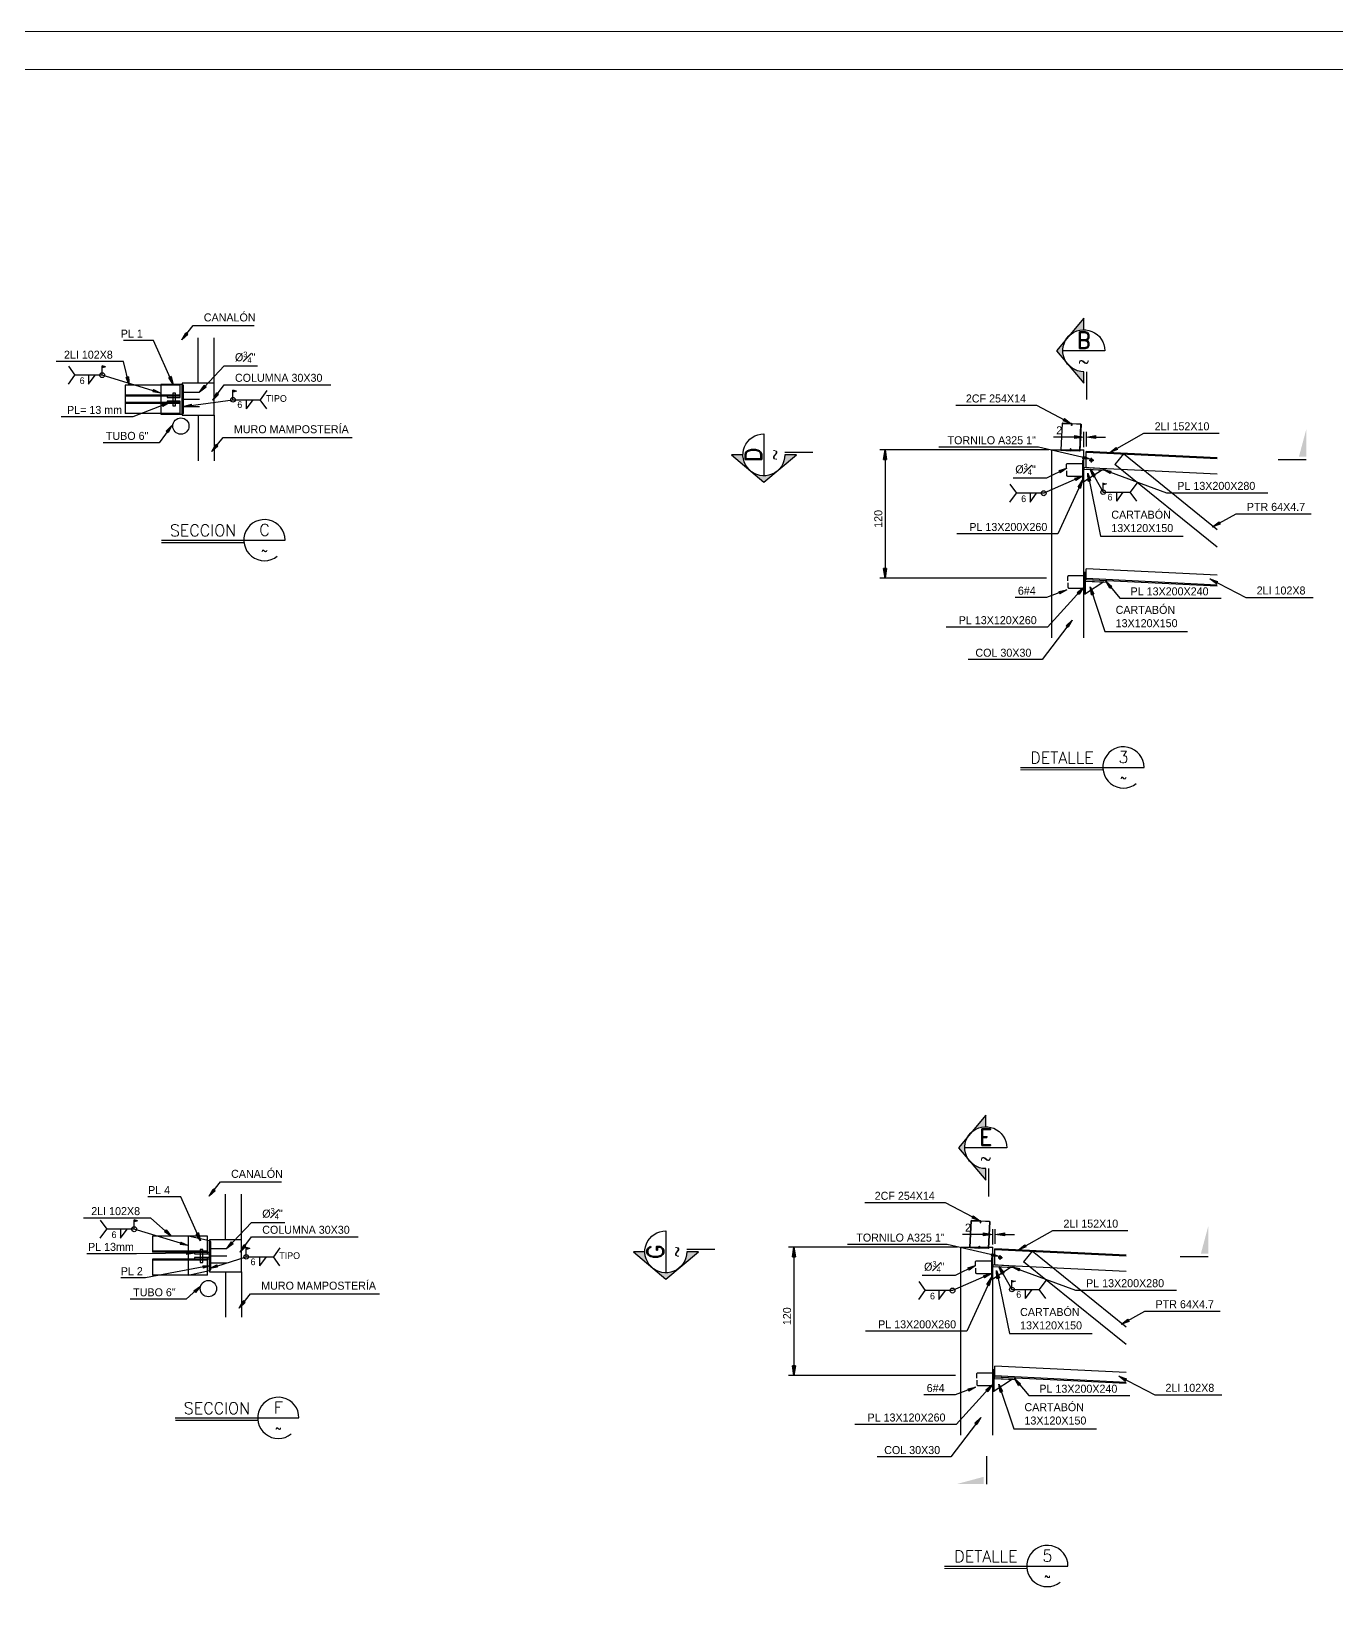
# Model space of a CAD drawing. Header units: millimetres. Extents: x 0 to 11971, y -30495 to 57.
# Drawn here: x 317.5 to 341.95, y 27.79 to 57.38 of the extents above; entities that cross this region are included whole.
import ezdxf
from ezdxf.enums import TextEntityAlignment as Align

# ---------------------------------------------------------------- set-up
doc = ezdxf.new("R2010")
doc.units = ezdxf.units.MM
doc.linetypes.add('HIDDEN', pattern=[9.525, 6.35, -3.175])
for name, color, linetype in [('3', 4, 'Continuous'), ('6', 7, 'Continuous'), ('ACERO', 5, 'Continuous'), ('C', 11, 'Continuous'), ('lo', 2, 'HIDDEN'), ('Muro', 242, 'Continuous'), ('t', 7, 'Continuous'), ('TG', 7, 'Continuous')]:
    doc.layers.add(name, color=color, linetype=linetype)
doc.styles.add('LEROY', font='stylu.ttf')
doc.styles.add('RMD', font='romand.shx')
doc.styles.add('RMS', font='ROMANS.shx')
doc.dimstyles.new('LEROY', dxfattribs={"dimtxt": 0.15, "dimasz": 0.18, "dimexe": 0.1, "dimexo": 0.1, "dimgap": 0.05, "dimtad": 1, "dimdec": 0, "dimlfac": 100, "dimzin": 0, "dimdsep": 46, "dimtxsty": 'LEROY', "dimblk1": 'FLECHA', "dimblk2": 'FLECHA', "dimsah": 1, "dimcen": 0.2, "dimclrd": 256, "dimclre": 256, "dimclrt": 5, "dimadec": 0, "dimazin": 0, "dimtfac": 0.5, "dimtdec": 0, "dimtix": 1, "dimtofl": 0, "dimtmove": 0, "dimatfit": 3, "dimldrblk": 'FLECHA', "dimfxl": 1, "dimtolj": 1, "dimtzin": 0, "dimarcsym": 0})
doc.dimstyles.new('LEROY_CONC', dxfattribs={"dimtxt": 0.15, "dimasz": 0.15, "dimexe": 0.08, "dimexo": 0.08, "dimgap": 0.05, "dimtad": 1, "dimdec": 0, "dimlfac": 20, "dimzin": 0, "dimdsep": 46, "dimtxsty": 'LEROY', "dimblk1": 'FLECHA', "dimblk2": 'FLECHA', "dimsah": 1, "dimcen": 0.2, "dimclrd": 256, "dimclre": 256, "dimclrt": 5, "dimadec": 0, "dimazin": 0, "dimtfac": 0.5, "dimtdec": 0, "dimtix": 1, "dimtofl": 0, "dimtmove": 0, "dimatfit": 3, "dimldrblk": 'FLECHA', "dimfxl": 1, "dimtolj": 1, "dimtzin": 0, "dimarcsym": 0})

# ---------------------------------------------------------------- blocks, each defined once
blk = doc.blocks.new('FLECHA')
at = {"linetype": 'Continuous'}
blk.add_hatch(color=5, dxfattribs=at).paths.add_polyline_path([(0, 0), (-1, 0.16), (-1, -0.16)])
at = {"color": 5, "linetype": 'Continuous'}
blk.add_line((-1, 0.16), (-1, -0.16), dxfattribs=at)
blk.add_lwpolyline([(-1, 0.16), (0, 0), (-1, -0.16)], dxfattribs=at)
blk = doc.blocks.new('*D65')
at = {"layer": 'C', "lineweight": -2, "transparency": 16777216}
for p, q in [((334.846, 34.599), (331.681, 34.599)), ((331.781, 34.419), (331.781, 32.378)), ((334.807, 32.198), (331.681, 32.198))]:
    blk.add_line(p, q, dxfattribs=at)
at = {"layer": 'Defpoints', "color": 0, "transparency": 16777216}
for p in [(334.946, 34.599), (331.781, 32.198), (334.907, 32.198)]:
    blk.add_point(p, dxfattribs=at)
at = {"layer": 'C', "lineweight": -2, "transparency": 16777216, "xscale": 0.18, "yscale": 0.18, "zscale": 0.18}
for p, rotation in [((331.781, 34.599), 90), ((331.781, 32.198), 270)]:
    blk.add_blockref('FLECHA', p, dxfattribs=dict(at, rotation=rotation))
at = {"layer": 'C', "color": 5, "transparency": 16777216, "insert": (331.654, 33.306), "char_height": 0.15, "attachment_point": 5, "rotation": 90, "style": 'LEROY'}
blk.add_mtext('\\A1;120', dxfattribs=at)
blk = doc.blocks.new('*D66')
at = {"layer": 'C', "lineweight": -2, "transparency": 16777216}
for p, q in [((335.507, 34.651), (335.507, 34.941)), ((335.551, 34.661), (335.551, 34.941)), ((335.327, 34.841), (334.938, 34.841)), ((335.731, 34.841), (335.911, 34.841))]:
    blk.add_line(p, q, dxfattribs=at)
at = {"layer": 'Defpoints', "color": 0, "transparency": 16777216}
for p in [(335.507, 34.841), (335.507, 34.551), (335.551, 34.561)]:
    blk.add_point(p, dxfattribs=at)
at = {"layer": 'C', "lineweight": -2, "transparency": 16777216, "xscale": 0.18, "yscale": 0.18, "zscale": 0.18}
blk.add_blockref('FLECHA', (335.507, 34.841), dxfattribs=at)
at = {"layer": 'C', "lineweight": -2, "transparency": 16777216, "xscale": 0.18, "yscale": 0.18, "zscale": 0.18, "rotation": 180.0000000000008}
blk.add_blockref('FLECHA', (335.551, 34.841), dxfattribs=at)
at = {"layer": 'C', "color": 5, "transparency": 16777216, "insert": (335.043, 34.967), "char_height": 0.15, "attachment_point": 5, "style": 'LEROY'}
blk.add_mtext('\\A1;2', dxfattribs=at)
blk = doc.blocks.new('SECCION')
at = {"layer": 'TG'}
blk.add_line((-14.29, -3.33), (28.19, -3.33), dxfattribs=at)
at = {"layer": 'TG', "const_width": 0.417}
blk.add_lwpolyline([(-14.29, -4.17), (14.07, -4.17)], dxfattribs=at)
at = {"layer": 'TG', "color": 2}
blk.add_arc((21.11, -3.33), 7.08, 0, 308.5235, dxfattribs=at)
at = {"layer": 'TG', "style": 'RMD'}
for tag, p in [('SECCION', (0, 0)), ('SECC', (21.11, 0.21))]:
    blk.add_attdef(tag, text='', height=4, dxfattribs=at).set_placement(p, align=Align.MIDDLE)
at = {"layer": 'TG', "color": 2, "style": 'RMD'}
blk.add_attdef('RF', text='', height=2, dxfattribs=at).set_placement((21.11, -6.88), align=Align.MIDDLE)
blk = doc.blocks.new('*D128')
at = {"layer": 'C', "lineweight": -2, "transparency": 16777216}
for p, q in [((336.555, 49.543), (333.39, 49.543)), ((333.49, 49.363), (333.49, 47.322)), ((336.516, 47.142), (333.39, 47.142))]:
    blk.add_line(p, q, dxfattribs=at)
at = {"layer": 'Defpoints', "color": 0, "transparency": 16777216}
for p in [(336.655, 49.543), (333.49, 47.142), (336.616, 47.142)]:
    blk.add_point(p, dxfattribs=at)
at = {"layer": 'C', "lineweight": -2, "transparency": 16777216, "xscale": 0.18, "yscale": 0.18, "zscale": 0.18}
for p, rotation in [((333.49, 49.543), 90), ((333.49, 47.142), 270)]:
    blk.add_blockref('FLECHA', p, dxfattribs=dict(at, rotation=rotation))
at = {"layer": 'C', "color": 5, "transparency": 16777216, "insert": (333.363, 48.25), "char_height": 0.15, "attachment_point": 5, "rotation": 90, "style": 'LEROY'}
blk.add_mtext('\\A1;120', dxfattribs=at)
blk = doc.blocks.new('*D129')
at = {"layer": 'C', "lineweight": -2, "transparency": 16777216}
for p, q in [((337.036, 49.785), (336.647, 49.785)), ((337.216, 49.595), (337.216, 49.885)), ((337.26, 49.605), (337.26, 49.885)), ((337.44, 49.785), (337.62, 49.785))]:
    blk.add_line(p, q, dxfattribs=at)
at = {"layer": 'Defpoints', "color": 0, "transparency": 16777216}
for p in [(337.216, 49.785), (337.216, 49.495), (337.26, 49.505)]:
    blk.add_point(p, dxfattribs=at)
at = {"layer": 'C', "lineweight": -2, "transparency": 16777216, "xscale": 0.18, "yscale": 0.18, "zscale": 0.18}
blk.add_blockref('FLECHA', (337.216, 49.785), dxfattribs=at)
at = {"layer": 'C', "lineweight": -2, "transparency": 16777216, "xscale": 0.18, "yscale": 0.18, "zscale": 0.18, "rotation": 180.0000000000008}
blk.add_blockref('FLECHA', (337.26, 49.785), dxfattribs=at)
at = {"layer": 'C', "color": 5, "transparency": 16777216, "insert": (336.752, 49.911), "char_height": 0.15, "attachment_point": 5, "style": 'LEROY'}
blk.add_mtext('\\A1;2', dxfattribs=at)
blk = doc.blocks.new('SVI')
at = {"layer": 't'}
h = blk.add_hatch(color=256, dxfattribs=at)
h.paths.add_polyline_path([(0, 4.56), (-2.65, 1.4, -0.198912), (0, 2.5)])
h.paths.add_polyline_path([(-3.07, 0.9), (-4.88, -1.25), (-3.07, -3.4, -0.315299)])
h.paths.add_polyline_path([(0, -7.06), (0, -5, -0.198912), (-2.65, -3.9)])
blk.add_line((0.5, -5), (0.5, -10), dxfattribs=at)
blk.add_lwpolyline([(0, 2.5), (0, 4.56), (-4.88, -1.25), (0, -7.06), (0, -5, -2.414214), (3.75, -1.25), (-3.75, -1.25)], format="xyb", dxfattribs=at)
at = {"layer": 'C', "style": 'RMS'}
blk.add_attdef('~', text='', height=2, dxfattribs=at).set_placement((0, -3.12), align=Align.MIDDLE_CENTER)
at = {"layer": 't', "style": 'RMD'}
blk.add_attdef('A', text='', height=3, dxfattribs=at).set_placement((0, 0.63), align=Align.MIDDLE_CENTER)
blk = doc.blocks.new('COLA')
at = {"layer": 't'}
blk.add_line((0, 5), (0, 0), dxfattribs=at)
blk.add_solid([(0.5, 0), (0.5, 1.31), (5.38, 0)], dxfattribs=at)

msp = doc.modelspace()

# ---------------------------------------------------------------- hatches: boundary and pattern name
at = {"layer": 'C'}
h = msp.add_hatch(color=256, dxfattribs=at)
h.dxf.hatch_style = 1
h.paths.add_polyline_path([(318.8208, 51.0843), (318.886, 51.1026), (318.8208, 51.121)])
h = msp.add_hatch(color=256, dxfattribs=at)
h.dxf.hatch_style = 1
h.paths.add_polyline_path([(321.2721, 50.6237), (321.3373, 50.642), (321.2721, 50.6603)])
h = msp.add_hatch(color=256, dxfattribs=at)
h.dxf.hatch_style = 1
h.paths.add_polyline_path([(337.6399, 48.9092), (337.5747, 48.9276), (337.5747, 48.8909)])
h = msp.add_hatch(color=256, dxfattribs=at)
h.dxf.hatch_style = 1
h.paths.add_polyline_path([(319.4185, 35.0777), (319.4837, 35.096), (319.4185, 35.1144)])
h = msp.add_hatch(color=256, dxfattribs=at)
h.dxf.hatch_style = 1
h.paths.add_polyline_path([(321.5856, 34.5769), (321.5204, 34.5952), (321.5204, 34.5586)])
h = msp.add_hatch(color=256, dxfattribs=at)
h.dxf.hatch_style = 1
h.paths.add_polyline_path([(335.931, 33.9652), (335.8658, 33.9835), (335.8658, 33.9469)])

# ---------------------------------------------------------------- linework, layer by layer
at = {"layer": '3'}
for centre in [(320.2954, 49.9898), (320.812, 33.8241)]:
    msp.add_circle(centre, 0.1524, dxfattribs=at)
at = {"layer": '6', "lineweight": 0}
for points in [[(295.5884, 57.3838), (380.9483, 57.3838), (380.9483, 0), (295.5884, 0)], [(296.2978, 56.6745), (380.2389, 56.6745), (380.2389, 0.7093), (296.2978, 0.7093)]]:
    msp.add_lwpolyline(points, close=True, dxfattribs=at)
at = {"layer": 'ACERO'}
for p, q in [((320.9212, 50.7915), (320.9212, 51.6443)), ((320.2812, 50.7555), (319.2512, 50.7555)), ((319.2512, 50.7555), (319.2512, 50.2275)), ((320.2812, 50.5255), (320.2812, 50.7555)), ((320.2812, 50.5675), (319.2512, 50.5675)), ((320.2812, 50.5515), (319.2512, 50.5515)), ((320.2812, 50.4315), (319.2512, 50.4315)), ((320.2812, 50.4155), (319.2512, 50.4155)), ((320.2812, 50.2275), (320.2812, 50.4575)), ((320.2812, 50.2275), (319.2512, 50.2275)), ((320.9212, 50.1915), (320.9212, 49.3388)), ((339.7121, 49.3923), (337.2558, 49.5134)), ((337.2558, 49.2091), (337.2558, 49.5134)), ((339.7121, 49.3763), (337.2558, 49.4974)), ((337.9539, 49.467), (337.7944, 49.2693)), ((339.7121, 48.0483), (337.9539, 49.467)), ((339.7121, 49.088), (337.2558, 49.2091)), ((339.7121, 47.7219), (337.7944, 49.2693)), ((339.7121, 47.1937), (337.2558, 47.3148)), ((337.2558, 47.1105), (337.2558, 47.3148)), ((339.7121, 47.0095), (337.2558, 47.1305)), ((339.7121, 46.9894), (337.2558, 47.1105)), ((321.4325, 34.7403), (321.4325, 35.5931)), ((320.7925, 34.8078), (319.7625, 34.8078)), ((319.7625, 34.8078), (319.7625, 34.5038)), ((320.7925, 34.4743), (320.7925, 34.8078)), ((320.7925, 34.5229), (319.7625, 34.5229)), ((320.7925, 34.5038), (319.7625, 34.5038)), ((320.7925, 34.3768), (319.7625, 34.3768)), ((319.7625, 34.3768), (319.7625, 34.0728)), ((320.7925, 34.3578), (319.7625, 34.3578)), ((320.7925, 34.0728), (320.7925, 34.4063)), ((338.0032, 34.4483), (335.547, 34.5694)), ((335.547, 34.265), (335.547, 34.5694)), ((338.0032, 34.4323), (335.547, 34.5534)), ((336.2451, 34.523), (336.0856, 34.3253)), ((338.0032, 33.1043), (336.2451, 34.523)), ((320.7925, 34.0728), (319.7625, 34.0728)), ((321.4325, 34.1403), (321.4325, 33.2875)), ((338.0032, 34.144), (335.547, 34.265)), ((338.0032, 32.7779), (336.0856, 34.3253)), ((338.0032, 32.2497), (335.547, 32.3707)), ((335.547, 32.1665), (335.547, 32.3707)), ((338.0032, 32.0654), (335.547, 32.1865)), ((338.0032, 32.0454), (335.547, 32.1665))]:
    msp.add_line(p, q, dxfattribs=at)
at = {"layer": 'ACERO', "color": 2}
for p, q in [((320.3472, 50.624), (320.6472, 50.624)), ((320.3472, 50.4915), (320.6472, 50.4915)), ((320.3472, 50.3591), (320.6472, 50.3591)), ((337.3157, 49.351), (337.3988, 49.351)), ((337.3572, 49.3095), (337.3572, 49.3926)), ((320.8585, 34.5728), (321.1585, 34.5728)), ((320.8585, 34.4403), (321.1585, 34.4403)), ((335.6068, 34.407), (335.6899, 34.407)), ((335.6484, 34.3655), (335.6484, 34.4486)), ((320.8585, 34.3079), (321.1585, 34.3079))]:
    msp.add_line(p, q, dxfattribs=at)
at = {"layer": 'ACERO', "color": 3}
for points in [[(319.9212, 50.2115), (320.3212, 50.2115), (320.3212, 50.7715), (319.9212, 50.7715)], [(320.3212, 50.2275), (320.3472, 50.2275), (320.3472, 50.7555), (320.3212, 50.7555)], [(320.0412, 50.5255), (320.2812, 50.5255), (320.2812, 50.5515), (320.0412, 50.5515)], [(320.0412, 50.4315), (320.2812, 50.4315), (320.2812, 50.4575), (320.0412, 50.4575)], [(337.1898, 48.945), (337.2158, 48.945), (337.2158, 49.345), (337.1898, 49.345)], [(337.2145, 49.1851), (337.6141, 49.1654), (337.6153, 49.1913), (337.2158, 49.211)], [(337.2158, 46.8452), (337.2418, 46.8452), (337.2418, 47.2452), (337.2158, 47.2452)], [(337.2405, 47.0852), (337.6401, 47.0655), (337.6413, 47.0915), (337.2418, 47.1112)], [(320.4325, 34.0728), (320.8325, 34.1603), (320.8325, 34.7203), (320.4325, 34.8078)], [(320.8325, 34.1763), (320.8585, 34.1763), (320.8585, 34.7043), (320.8325, 34.7043)], [(320.5525, 34.4743), (320.8325, 34.4743), (320.8325, 34.5003), (320.5525, 34.5003)], [(320.5525, 34.3803), (320.8325, 34.3803), (320.8325, 34.4063), (320.5525, 34.4063)], [(335.481, 34.001), (335.507, 34.001), (335.507, 34.401), (335.481, 34.401)], [(335.5057, 34.241), (335.9052, 34.2213), (335.9065, 34.2473), (335.507, 34.267)], [(335.507, 31.9011), (335.533, 31.9011), (335.533, 32.3011), (335.507, 32.3011)], [(335.5317, 32.1412), (335.9312, 32.1215), (335.9325, 32.1475), (335.533, 32.1672)]]:
    msp.add_lwpolyline(points, close=True, dxfattribs=at)
at = {"layer": 'ACERO', "color": 6}
for points in [[(320.1439, 50.3662), (320.1939, 50.3662), (320.1939, 50.6062), (320.1439, 50.6062)], [(320.6552, 34.315), (320.7052, 34.315), (320.7052, 34.555), (320.6552, 34.555)]]:
    msp.add_lwpolyline(points, close=True, dxfattribs=at)
at = {"layer": 'ACERO', "color": 2}
for points in [[(336.8898, 49.1905), (336.8898, 49.2705, -0.4142136), (336.9098, 49.2905), (337.1898, 49.2905)], [(336.8898, 49.1528), (336.8898, 49.0728, 0.4142136), (336.9098, 49.0528), (337.1898, 49.0528)], [(336.9158, 47.0907), (336.9158, 47.1707, -0.4142136), (336.9358, 47.1907), (337.2158, 47.1907)], [(336.9158, 47.053), (336.9158, 46.973, 0.4142136), (336.9358, 46.953), (337.2158, 46.953)], [(335.181, 34.2465), (335.181, 34.3265, -0.4142136), (335.201, 34.3465), (335.481, 34.3465)], [(335.181, 34.2088), (335.181, 34.1288, 0.4142136), (335.201, 34.1088), (335.481, 34.1088)], [(335.207, 32.1467), (335.207, 32.2267, -0.4142136), (335.227, 32.2467), (335.507, 32.2467)], [(335.207, 32.109), (335.207, 32.029, 0.4142136), (335.227, 32.009), (335.507, 32.009)]]:
    msp.add_lwpolyline(points, format="xyb", dxfattribs=at)
at = {"layer": 'ACERO', "color": 3}
for points in [[(337.2158, 49.1849), (337.5603, 49.168), (337.2158, 48.945), (337.2158, 49.185)], [(337.2418, 47.0851), (337.5863, 47.0682), (337.2418, 46.8452), (337.2418, 47.0852)], [(335.507, 34.2409), (335.8515, 34.224), (335.507, 34.001), (335.507, 34.241)], [(335.533, 32.1411), (335.8775, 32.1242), (335.533, 31.9011), (335.533, 32.1411)]]:
    msp.add_lwpolyline(points, dxfattribs=at)
at = {"layer": 'ACERO'}
for centre in [(337.3572, 49.351), (335.6484, 34.407)]:
    msp.add_circle(centre, 0.025, dxfattribs=at)
at = {"layer": 'C'}
for p, q in [((318.1888, 51.1146), (318.3119, 50.9441)), ((318.1888, 50.7737), (318.3119, 50.9441)), ((318.5663, 50.9441), (318.5663, 50.7737)), ((318.5663, 50.7737), (318.6894, 50.9441)), ((318.8208, 50.9441), (318.8208, 51.121)), ((318.886, 51.1026), (318.8208, 51.121)), ((318.886, 51.1026), (318.8208, 51.0843)), ((321.2721, 50.4835), (321.2721, 50.6603)), ((321.3373, 50.642), (321.2721, 50.6603)), ((321.3373, 50.642), (321.2721, 50.6237)), ((321.9041, 50.6539), (321.781, 50.4835)), ((321.5266, 50.313), (321.5266, 50.4835)), ((321.5266, 50.313), (321.6497, 50.4835)), ((321.9041, 50.313), (321.781, 50.4835)), ((335.8287, 48.9021), (335.9518, 48.7316)), ((337.5747, 48.7507), (337.5747, 48.9276)), ((337.6399, 48.9092), (337.5747, 48.8909)), ((338.2069, 48.9211), (338.0838, 48.7507)), ((335.8287, 48.5612), (335.9518, 48.7316)), ((336.2063, 48.7316), (336.2063, 48.5612)), ((336.2063, 48.5612), (336.3294, 48.7316)), ((337.8294, 48.5802), (337.8294, 48.7507)), ((337.8294, 48.5802), (337.9525, 48.7507)), ((338.2069, 48.5802), (338.0838, 48.7507)), ((318.7865, 35.108), (318.9096, 34.9375)), ((318.7865, 34.7671), (318.9096, 34.9375)), ((319.1641, 34.9375), (319.1641, 34.7671)), ((319.1641, 34.7671), (319.2872, 34.9375)), ((319.4185, 34.9375), (319.4185, 35.1144)), ((319.4837, 35.096), (319.4185, 35.1144)), ((319.4837, 35.096), (319.4185, 35.0777)), ((321.5204, 34.4184), (321.5204, 34.5952)), ((321.5856, 34.5769), (321.5204, 34.5952)), ((321.5856, 34.5769), (321.5204, 34.5586)), ((321.7748, 34.2479), (321.7748, 34.4184)), ((321.7748, 34.2479), (321.898, 34.4184)), ((322.1524, 34.5888), (322.0293, 34.4184)), ((322.1524, 34.2479), (322.0293, 34.4184)), ((334.1198, 33.958), (334.243, 33.7876)), ((334.1198, 33.6171), (334.243, 33.7876)), ((334.4974, 33.7876), (334.4974, 33.6171)), ((334.4974, 33.6171), (334.6205, 33.7876)), ((335.8658, 33.8067), (335.8658, 33.9835)), ((335.931, 33.9652), (335.8658, 33.9469)), ((336.1205, 33.6362), (336.1205, 33.8066)), ((336.1205, 33.6362), (336.2436, 33.8066)), ((336.4981, 33.9771), (336.3749, 33.8066)), ((336.4981, 33.6362), (336.3749, 33.8066))]:
    msp.add_line(p, q, dxfattribs=at)
for centre, radius in [((318.8208, 50.9441), 0.0468), ((321.2721, 50.4835), 0.0426), ((336.4607, 48.7316), 0.0468), ((337.5749, 48.7507), 0.0426), ((319.4185, 34.9375), 0.0468), ((321.5204, 34.4184), 0.0426), ((334.7518, 33.7876), 0.0468), ((335.8661, 33.8066), 0.0426)]:
    msp.add_circle(centre, radius, dxfattribs=at)
at = {"layer": 'Muro'}
for p, q in [((320.6212, 50.7915), (320.6212, 51.6443)), ((320.6212, 50.1915), (320.6212, 49.3388)), ((336.6158, 46.0241), (336.6158, 49.543)), ((336.6158, 49.543), (337.2158, 49.543)), ((337.2158, 46.0241), (337.2158, 49.543)), ((321.1325, 34.7403), (321.1325, 35.5931)), ((334.907, 31.0801), (334.907, 34.599)), ((334.907, 34.599), (335.507, 34.599)), ((335.507, 31.0801), (335.507, 34.599)), ((321.1325, 34.1403), (321.1325, 33.2875))]:
    msp.add_line(p, q, dxfattribs=at)
for points in [[(320.3212, 50.1915), (320.9212, 50.1915), (320.9212, 50.7915), (320.3212, 50.7915)], [(320.8325, 34.1403), (321.4325, 34.1403), (321.4325, 34.7403), (320.8325, 34.7403)]]:
    msp.add_lwpolyline(points, close=True, dxfattribs=at)
for points in [[(336.8081, 50.0393), (336.7836, 49.5415, 0.4142136), (336.7881, 49.5365), (336.9561, 49.5282, 0.4142136), (336.9611, 49.5328), (336.9627, 49.5635), (336.9589, 49.5637), (336.9575, 49.5367, -0.4142136), (336.9525, 49.5322), (336.7921, 49.5401, -0.4142136), (336.7875, 49.5451), (336.8117, 50.0353, -0.4142136), (336.8167, 50.0399), (336.9771, 50.032, -0.4142136), (336.9817, 50.0269), (336.9804, 50), (336.9842, 49.9998), (336.9857, 50.0305, 0.4142136), (336.9811, 50.0356), (336.8131, 50.0439, 0.4142136)], [(337.1633, 50.0218), (337.1387, 49.524, -0.4142136), (337.1337, 49.5194), (336.9657, 49.5277, -0.4142136), (336.9611, 49.5328), (336.9627, 49.5635), (336.9665, 49.5633), (336.9651, 49.5364, 0.4142136), (336.9697, 49.5313), (337.1301, 49.5234, 0.4142136), (337.1351, 49.528), (337.1593, 50.0182, 0.4142136), (337.1547, 50.0232), (336.9943, 50.0311, 0.4142136), (336.9893, 50.0266), (336.988, 49.9996), (336.9842, 49.9998), (336.9857, 50.0305, -0.4142136), (336.9907, 50.0351), (337.1587, 50.0268, -0.4142136)], [(335.0992, 35.0953), (335.0747, 34.5975, 0.4142136), (335.0793, 34.5925), (335.2473, 34.5842, 0.4142136), (335.2523, 34.5887), (335.2538, 34.6195), (335.25, 34.6197), (335.2487, 34.5927, -0.4142136), (335.2437, 34.5882), (335.0833, 34.5961, -0.4142136), (335.0787, 34.6011), (335.1029, 35.0913, -0.4142136), (335.1079, 35.0959), (335.2683, 35.0879, -0.4142136), (335.2728, 35.0829), (335.2715, 35.0559), (335.2753, 35.0558), (335.2768, 35.0865, 0.4142136), (335.2723, 35.0916), (335.1043, 35.0998, 0.4142136)], [(335.4544, 35.0778), (335.4299, 34.58, -0.4142136), (335.4248, 34.5754), (335.2569, 34.5837, -0.4142136), (335.2523, 34.5887), (335.2538, 34.6195), (335.2576, 34.6193), (335.2563, 34.5923, 0.4142136), (335.2608, 34.5873), (335.4212, 34.5794, 0.4142136), (335.4263, 34.584), (335.4504, 35.0742, 0.4142136), (335.4459, 35.0792), (335.2855, 35.0871, 0.4142136), (335.2804, 35.0825), (335.2791, 35.0556), (335.2753, 35.0558), (335.2768, 35.0865, -0.4142136), (335.2819, 35.0911), (335.4499, 35.0828, -0.4142136)]]:
    msp.add_lwpolyline(points, format="xyb", close=True, dxfattribs=at)

# ---------------------------------------------------------------- block references
at = {"layer": 'C', "xscale": 0.1047946327124414, "yscale": 0.1047946327124414, "zscale": 0.1047946327124414, "rotation": 90.00000000000001}
for p in [(341.3809, 49.366), (339.5439, 34.4286)]:
    msp.add_blockref('COLA', p, dxfattribs=at)
at = {"layer": 'C', "xscale": 0.05452595733319215, "yscale": 0.05452595733319215, "zscale": 0.05452595733319215}
for p, values in [((336.8045, 43.7739), {'SECCION': 'DETALLE', 'SECC': '3', 'RF': '~'}), ((335.3791, 28.8055), {'SECCION': 'DETALLE', 'SECC': '5', 'RF': '~'})]:
    msp.add_blockref('SECCION', p, dxfattribs=at).add_auto_attribs(values)
at = {"layer": 'C', "xscale": -0.1047946327124414, "yscale": 0.1047946327124414, "zscale": 0.1047946327124414}
msp.add_blockref('COLA', (335.3878, 30.1588), dxfattribs=at)
at = {"layer": 'lo'}
for name, p, xscale, yscale, zscale, values in [('SVI', (337.2126, 51.5333), 0.1047946327124414, 0.1047946327124414, 0.1047946327124414, {'A': 'B', '~': '~'}), ('SECCION', (320.7114, 48.0331), 0.05452595733319215, 0.05452595733319215, 0.05452595733319215, {'SECCION': 'SECCION', 'SECC': 'C', 'RF': '~'}), ('SVI', (335.3756, 36.5959), 0.1047946327124414, 0.1047946327124414, 0.1047946327124414, {'A': 'E', '~': '~'}), ('SECCION', (320.9713, 31.5825), 0.05452595733319215, 0.05452595733319215, 0.05452595733319215, {'SECCION': 'SECCION', 'SECC': 'F', 'RF': '~'})]:
    msp.add_blockref(name, p, dxfattribs=dict(at, xscale=xscale, yscale=yscale, zscale=zscale)).add_auto_attribs(values)
at = {"layer": 'lo', "xscale": 0.1047946327124414, "yscale": 0.1047946327124414, "zscale": 0.1047946327124414, "rotation": 90}
for p, values in [((331.0884, 49.4508), {'A': 'D', '~': '~'}), ((329.2514, 34.5134), {'A': 'G', '~': '~'})]:
    msp.add_blockref('SVI', p, dxfattribs=at).add_auto_attribs(values)

# ---------------------------------------------------------------- texts
at = {"layer": 'C', "color": 5, "style": 'LEROY'}
for s, p in [('6', (318.3999, 50.7778, 0)), ('6', (321.3532, 50.3288, 0)), ('TIPO', (321.8913, 50.4448, 0)), ('6', (336.0398, 48.5653, 0)), ('6', (337.6561, 48.5959, 0)), ('6', (318.9976, 34.7713, 0)), ('6', (321.6015, 34.2637, 0)), ('TIPO', (322.1396, 34.3797, 0)), ('6', (334.331, 33.6213, 0)), ('6', (335.9472, 33.6519, 0))]:
    msp.add_text(s, height=0.125, dxfattribs=at).set_placement(p)
at = {"layer": 'C', "char_height": 0.15, "width": 2.6345, "style": 'LEROY'}
for s, insert, attachment_point in [('{\\C5;CANALÓN}', (320.7258, 52.0251), 4), ('{\\C5;PL 1}', (319.5828, 51.722), 6), ('{\\C5;2LI 102X8}', (319.0203, 51.3266), 6), ('\\A1;{\\C5;%%C\\H0.7x;\\S3#4;\\H1.4286x;"}', (321.3093, 51.2804), 4), ('{\\C5;COLUMNA 30X30}', (321.3093, 50.8935), 4), ('{\\C5;PL= 13 mm}', (319.1946, 50.2914), 6), ('{\\C5;2CF 254X14}', (336.1296, 50.5064), 6), ('{\\C5;MURO MAMPOSTERÍA}', (321.29, 49.9294), 4), ('{\\C5;2LI 152X10}', (338.5396, 49.9847), 4), ('{\\C5;TUBO 6"}', (319.6868, 49.8049), 6), ('{\\C5;TORNILO A325 1"}', (336.3139, 49.723), 6), ('\\A1;{\\C5;%%C\\H0.7x;\\S3#4;\\H1.4286x;"}', (336.3124, 49.1793), 6), ('{\\C5;PL 13X200X280}', (338.9641, 48.8683), 4), ('{\\C5;PTR 64X4.7}', (340.2662, 48.4742), 4), ('{\\C5;CARTABÓN\\P13X120X150}', (337.7279, 48.2029), 4), ('{\\C5;PL 13X200X260}', (336.5289, 48.0978), 6), ('{\\C5;6#4}', (336.3124, 46.903), 6), ('{\\C5;PL 13X200X240}', (338.0887, 46.8907), 4), ('{\\C5;2LI 102X8}', (340.451, 46.9074), 4), ('{\\C5;CARTABÓN\\P13X120X150}', (337.8092, 46.4196), 4), ('{\\C5;PL 13X120X260}', (336.3302, 46.351), 6), ('{\\C5;COL 30X30}', (336.2299, 45.7408), 6), ('{\\C5;CANALÓN}', (321.2371, 35.9739), 4), ('{\\C5;PL 4}', (320.0941, 35.6708), 6), ('{\\C5;2CF 254X14}', (334.4207, 35.5623), 6), ('{\\C5;2LI 102X8}', (319.5316, 35.2753), 6), ('\\A1;{\\C5;%%C\\H0.7x;\\S3#4;\\H1.4286x;"}', (321.8205, 35.2292), 4), ('{\\C5;COLUMNA 30X30}', (321.8205, 34.9257), 4), ('{\\C5;2LI 152X10}', (336.8308, 35.0407), 4), ('{\\C5;PL 13mm}', (319.4149, 34.6053), 6), ('{\\C5;TORNILO A325 1"}', (334.605, 34.7789), 6), ('\\A1;{\\C5;%%C\\H0.7x;\\S3#4;\\H1.4286x;"}', (334.6036, 34.2353), 6), ('{\\C5;PL 2}', (319.583, 34.1504), 6), ('{\\C5;TUBO 6"}', (320.1981, 33.7537), 6), ('{\\C5;MURO MAMPOSTERÍA}', (321.8012, 33.8782), 4), ('{\\C5;PL 13X200X280}', (337.2553, 33.9243), 4), ('{\\C5;CARTABÓN\\P13X120X150}', (336.019, 33.2589), 4), ('{\\C5;PTR 64X4.7}', (338.5573, 33.5301), 4), ('{\\C5;PL 13X200X260}', (334.8201, 33.1538), 6), ('{\\C5;6#4}', (334.6036, 31.959), 6), ('{\\C5;PL 13X200X240}', (336.3798, 31.9467), 4), ('{\\C5;2LI 102X8}', (338.7422, 31.9634), 4), ('{\\C5;CARTABÓN\\P13X120X150}', (336.1004, 31.4756), 4), ('{\\C5;PL 13X120X260}', (334.6213, 31.407), 6), ('{\\C5;COL 30X30}', (334.5211, 30.7968), 6)]:
    msp.add_mtext(s, dxfattribs=dict(at, insert=insert, attachment_point=attachment_point))

# ---------------------------------------------------------------- dimensions: what is measured, and where the dimension line sits
at = {"layer": 'C'}
for base, p1, p2, angle, picture, middle in [((337.2158, 49.7848), (337.2596, 49.5053), (337.2158, 49.4954), 180, '*D129', (336.7515, 49.7848)), ((333.4903, 47.1421), (336.655, 49.543), (336.6158, 47.1421), 90, '*D128', (333.4903, 48.2498)), ((335.507, 34.8408), (335.5508, 34.5613), (335.507, 34.5514), 180, '*D66', (335.0427, 34.8408)), ((331.7814, 32.198), (334.9462, 34.599), (334.907, 32.198), 90, '*D65', (331.7814, 33.3058))]:
    dim = msp.add_linear_dim(base=base, p1=p1, p2=p2, angle=angle, dimstyle='LEROY', override={"dimlfac": 50, "dimfxl": 0.1}, dxfattribs=at)
    dim.commit()
    dim.dimension.update_dxf_attribs({"geometry": picture, "text_midpoint": middle, "dimtype": 160})

# ---------------------------------------------------------------- leaders
at = {"layer": 'C', "annotation_type": 0, "has_hookline": 1}
for points, hookline_direction, text_width in [([(320.3122, 51.6069), (320.5258, 51.874), (320.6758, 51.874)], 0, 0.9463), ([(320.1515, 50.7715), (319.7828, 51.5948), (319.6328, 51.5948)], 1, 0.3635), ([(319.3276, 50.7618), (319.2203, 51.1984), (319.0703, 51.1984)], 1, 1.0576), ([(320.6472, 50.624), (321.1093, 51.1163), (321.2593, 51.1163)], 0, 0.4216), ([(320.8957, 50.4753), (321.1093, 50.7652), (321.2593, 50.7652)], 0, 1.7987), ([(320.0916, 50.4315), (319.3946, 50.1637), (319.2446, 50.1637)], 1, 1.1432), ([(336.972, 50.0375), (336.3296, 50.3773), (336.1796, 50.3773)], 1, 1.3133), ([(320.1269, 50.0035), (319.8868, 49.6764), (319.7368, 49.6764)], 1, 0.8493), ([(320.8764, 49.5112), (321.09, 49.7773), (321.24, 49.7773)], 0, 2.2165), ([(337.6982, 49.4955), (338.3396, 49.856), (338.4896, 49.856)], 0, 1.208), ([(337.3382, 49.3673), (336.3639, 49.5941)], 1, 1.8183), ([(336.8953, 49.2), (336.5124, 49.0152), (336.3624, 49.0152)], 1, 0.4216), ([(337.5758, 49.1748), (338.7641, 48.7401), (338.9141, 48.7401)], 0, 1.6964), ([(337.1898, 48.9741), (336.7289, 47.9695), (336.5789, 47.9695)], 1, 1.6964), ([(337.2863, 49.1096), (337.5279, 47.9253), (337.6779, 47.9253)], 0, 1.3476), ([(339.6267, 48.102), (340.0662, 48.3437), (340.2162, 48.3437)], 0, 1.2076), ([(337.6237, 47.0823), (337.8887, 46.7618), (338.0387, 46.7618)], 0, 1.6964), ([(339.5748, 47.1248), (340.251, 46.7793), (340.401, 46.7793)], 0, 1.0576), ([(337.2071, 46.964), (336.5302, 46.2227), (336.3802, 46.2227)], 1, 1.6964), ([(336.8953, 46.9237), (336.5124, 46.774), (336.3624, 46.774)], 1, 0.3889), ([(337.3297, 46.9798), (337.6092, 46.142), (337.7592, 46.142)], 0, 1.3476), ([(336.9917, 46.3538), (336.4299, 45.6125), (336.2799, 45.6125)], 1, 1.1827), ([(320.8235, 35.5557), (321.0371, 35.8228), (321.1871, 35.8228)], 0, 0.9463), ([(320.6628, 34.7203), (320.2941, 35.5424), (320.1441, 35.5424)], 1, 0.4184), ([(335.2632, 35.0935), (334.6207, 35.4333), (334.4707, 35.4333)], 1, 1.3133), ([(320.117, 34.8078), (319.7316, 35.1472), (319.5816, 35.1472)], 1, 1.0576), ([(321.1585, 34.5728), (321.6205, 35.0651), (321.7705, 35.0651)], 0, 0.4216), ([(321.407, 34.5075), (321.6205, 34.7973), (321.7705, 34.7973)], 0, 1.7987), ([(335.6294, 34.4232), (334.655, 34.65)], 1, 1.8183), ([(335.9893, 34.5515), (336.6308, 34.9119), (336.7808, 34.9119)], 0, 1.208), ([(320.5525, 34.4873), (319.4649, 34.4777)], 1, 0.8814), ([(320.8585, 34.2555), (319.633, 34.0232)], 1, 0.4134), ([(335.1865, 34.256), (334.8036, 34.0711), (334.6536, 34.0711)], 1, 0.4216), ([(335.5775, 34.1655), (335.819, 32.9813), (335.969, 32.9813)], 0, 1.3476), ([(335.8669, 34.2308), (337.0553, 33.7961), (337.2053, 33.7961)], 0, 1.6964), ([(320.6658, 33.8672), (320.3981, 33.6252), (320.2481, 33.6252)], 1, 0.8493), ([(335.481, 34.0301), (335.0201, 33.0255), (334.8701, 33.0255)], 1, 1.6964), ([(321.3877, 33.46), (321.6012, 33.7261), (321.7512, 33.7261)], 0, 2.2165), ([(337.9178, 33.158), (338.3573, 33.3996), (338.5073, 33.3996)], 0, 1.2076), ([(335.4983, 32.02), (334.8213, 31.2787), (334.6713, 31.2787)], 1, 1.6964), ([(335.1865, 31.9797), (334.8036, 31.83), (334.6536, 31.83)], 1, 0.3889), ([(335.6209, 32.0358), (335.9004, 31.198), (336.0504, 31.198)], 0, 1.3476), ([(335.9148, 32.1382), (336.1798, 31.8178), (336.3298, 31.8178)], 0, 1.6964), ([(337.8659, 32.1808), (338.5422, 31.8353), (338.6922, 31.8353)], 0, 1.0576), ([(335.2828, 31.4098), (334.7211, 30.6685), (334.5711, 30.6685)], 1, 1.1827)]:
    msp.add_leader(points, dimstyle='LEROY_CONC', dxfattribs=dict(at, hookline_direction=hookline_direction, text_width=text_width))
at = {"layer": 'C'}
for points in [[(319.9212, 50.6079), (318.8208, 50.9441), (318.3119, 50.9441)], [(320.3472, 50.3591), (321.2721, 50.4835), (321.781, 50.4835)], [(337.3318, 49.1792), (337.5749, 48.7507), (338.0838, 48.7507)], [(337.1898, 49.0528), (336.4607, 48.7316), (335.9518, 48.7316)], [(320.4325, 34.6302), (319.4185, 34.9375), (318.9096, 34.9375)], [(320.8325, 34.2016), (321.5204, 34.4184), (322.0293, 34.4184)], [(335.481, 34.1088), (334.7518, 33.7876), (334.243, 33.7876)], [(335.6229, 34.2352), (335.8661, 33.8066), (336.3749, 33.8066)]]:
    msp.add_leader(points, dimstyle='LEROY_CONC', dxfattribs=at)

doc.saveas('drawing.dxf')
